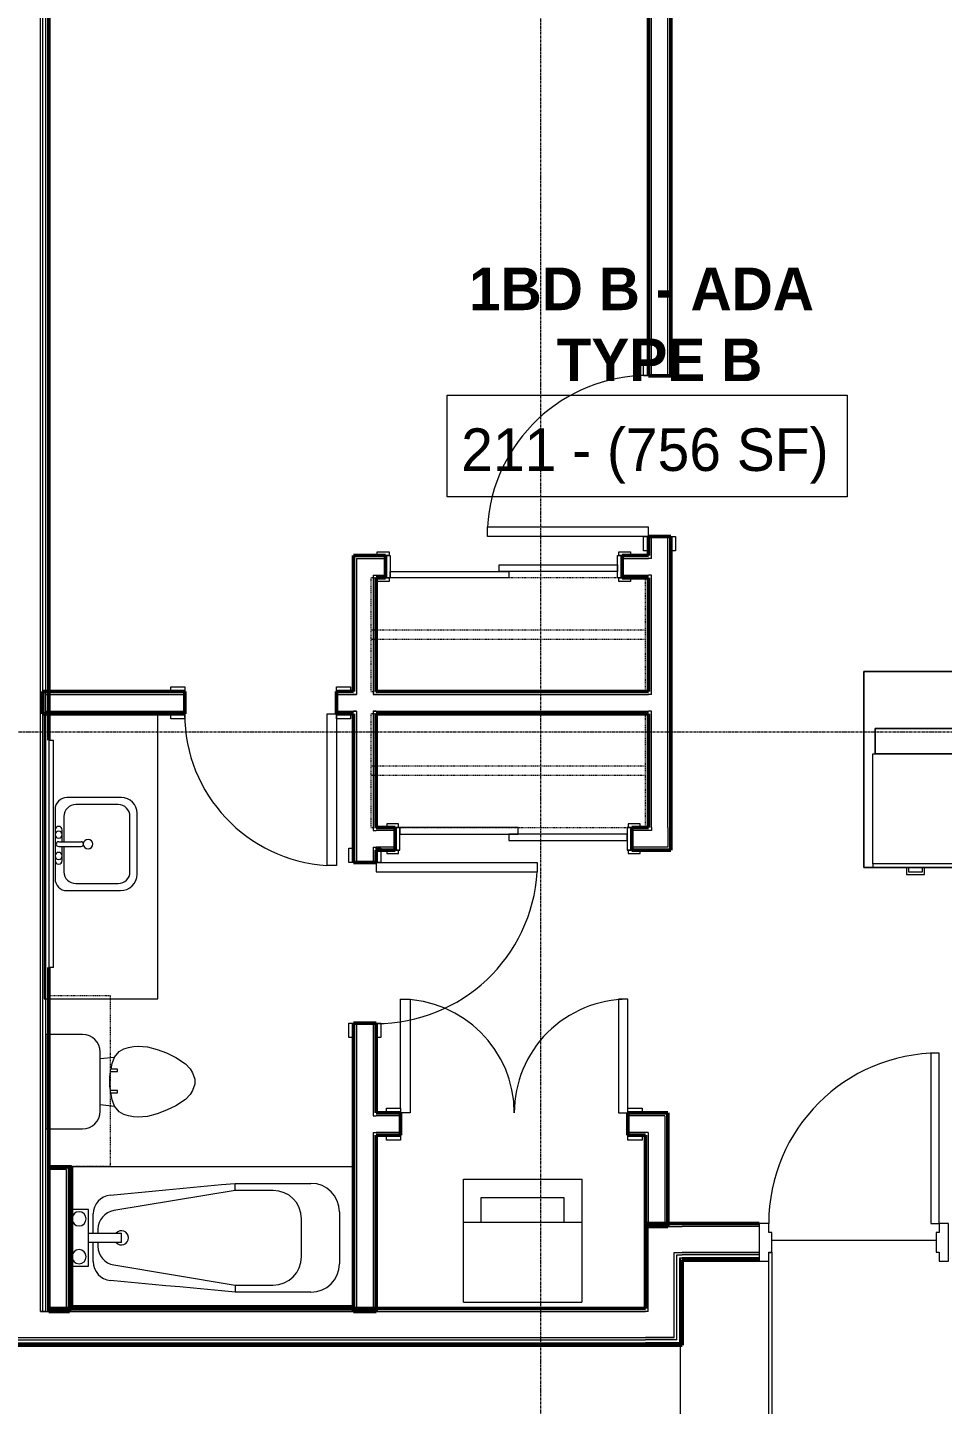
# Model space of a CAD drawing. Header units: inches. Extents: x -4218 to -1830, y 9767 to 12426.
# Drawn here: x -2935.8 to -2742.5, y 11705.1 to 11996.1 of the extents above; entities that cross this region are included whole.
import ezdxf

# ---------------------------------------------------------------- set-up
doc = ezdxf.new("R2010")
doc.units = ezdxf.units.IN
doc.header["$MEASUREMENT"] = 0
doc.linetypes.add('Dash', pattern=[0.25, 0.125, -0.125])
doc.linetypes.add('Grid Line 1_2_', pattern=[0.875, 0.5, -0.125, 0.125, -0.125])
for name, color, linetype, lineweight in [('0-1', 7, 'Continuous', 5), ('0-2', 252, 'Continuous', 9), ('0-3', 10, 'Continuous', 9), ('A-AREA-IDEN', 2, 'Continuous', 9), ('A-DOOR-1', 10, 'Continuous', 9), ('A-DOOR-2', 50, 'Continuous', 20), ('A-DOOR-FRAM-1', 50, 'Continuous', 20), ('A-FLOR-2', 252, 'Continuous', 9), ('A-FLOR-3', 10, 'Continuous', 9), ('A-FLOR-4', 192, 'Continuous', 9), ('A-WALL-1', 7, 'Continuous', 50), ('A-WALL-2', 250, 'Continuous', 13), ('A-WALL-3', 253, 'Continuous', 9), ('A-WALL-4', 252, 'Continuous', 9), ('A-WALL-5', 254, 'Continuous', 9), ('A-WALL-7', 113, 'Continuous', 9), ('I-WALL-1', 7, 'Continuous', 50), ('P-SANR-FIXT-1', 10, 'Continuous', 9), ('P-SANR-FIXT-2', 253, 'Continuous', 9), ('P-SANR-FIXT-3', 252, 'Continuous', 9), ('P-SANR-FIXT-4', 254, 'Continuous', 9), ('Q-CASE-1', 253, 'Continuous', 9), ('Q-CASE-2', 252, 'Continuous', 9), ('Q-CASE-3', 10, 'Continuous', 9), ('Q-CASE-4', 10, 'Dash', 9), ('Q-CASE-5', 254, 'Continuous', 9), ('Q-CASE-HDLN-1', 10, 'Dash', 9), ('S-GRID-1', 1, 'Grid Line 1_2_', 9)]:
    doc.layers.add(name, color=color, linetype=linetype, lineweight=lineweight)
doc.styles.add('Century Gothic', font='ufonts.com_century-gothic.ttf', dxfattribs={"height": 9})
doc.styles.add('Century Gothic_B', font='GOTHICB.TTF', dxfattribs={"height": 9})

# ---------------------------------------------------------------- blocks, each defined once
blk = doc.blocks.new('SWING - SINGLE - FLUSH - 2-10 x 6-8 - PRIVACY-3199405-BACKGROUND - 2ND FLOOR')
at = {"layer": 'A-DOOR-1'}
blk.add_arc((17, -2.38), 34.07, 180, 266.6343, dxfattribs=at)
at = {"layer": 'A-DOOR-2'}
for p, q in [((15, -2.38), (15, -36.38)), ((17, -2.38), (15, -2.38)), ((17, -2.38), (17, -36.38)), ((17, -36.38), (15, -36.38))]:
    blk.add_line(p, q, dxfattribs=at)
at = {"layer": 'A-DOOR-FRAM-1'}
for p, q in [((-20, 2.37), (-20, 3.37)), ((-20, 3.37), (-17, 3.37)), ((-17, 3.37), (-17, 2.37)), ((17, 2.37), (17, 3.37)), ((17, 3.37), (20, 3.37)), ((20, 3.37), (20, 2.37)), ((-17, 2.37), (-20, 2.37)), ((20, 2.37), (17, 2.37)), ((-20, -2.38), (-17, -2.38)), ((-20, -3.38), (-20, -2.38)), ((-17, -2.38), (-17, -3.38)), ((17, -2.38), (20, -2.38)), ((17, -3.38), (17, -2.38)), ((20, -2.38), (20, -3.38)), ((-17, -3.38), (-20, -3.38)), ((20, -3.38), (17, -3.38))]:
    blk.add_line(p, q, dxfattribs=at)
blk = doc.blocks.new('SLIDING - FLUSH - 4-0 x 6-8-3203583-BACKGROUND - 2ND FLOOR')
at = {"layer": 'A-DOOR-1'}
for p, q in [((-26.75, 3.25), (-24.25, 3.25)), ((-26.75, 2.5), (-26.75, 3.25)), ((-24.25, 3.25), (-24.25, 2.5)), ((24.25, 3.25), (26.75, 3.25)), ((24.25, 2.5), (24.25, 3.25)), ((26.75, 3.25), (26.75, 2.5)), ((-24.25, 2.5), (-26.75, 2.5)), ((26.75, 2.5), (24.25, 2.5)), ((-26.75, -2.25), (-24.25, -2.25)), ((-26.75, -3), (-26.75, -2.25)), ((-24.25, -2.25), (-24.25, -3)), ((24.25, -2.25), (26.75, -2.25)), ((24.25, -3), (24.25, -2.25)), ((26.75, -2.25), (26.75, -3)), ((-24.25, -3), (-26.75, -3)), ((26.75, -3), (24.25, -3))]:
    blk.add_line(p, q, dxfattribs=at)
at = {"layer": 'A-DOOR-2'}
for p, q in [((-1, -0.88), (-1, 0.5)), ((-1, 0.5), (24, 0.5)), ((24, 0.5), (24, -0.88)), ((-24, -2.25), (-24, -0.88)), ((-24, -0.88), (1, -0.88)), ((1, -2.25), (-24, -2.25)), ((24, -0.88), (-1, -0.88)), ((1, -0.88), (1, -2.25))]:
    blk.add_line(p, q, dxfattribs=at)
at = {"layer": 'A-DOOR-FRAM-1'}
for p, q in [((-25, -2.25), (-25, 2.5)), ((-25, 2.5), (-24, 2.5)), ((-24, 2.5), (-24, -2.25)), ((24, 2.5), (25, 2.5)), ((24, -2.25), (24, 2.5)), ((25, 2.5), (25, -2.25)), ((-24, -2.25), (-25, -2.25)), ((25, -2.25), (24, -2.25))]:
    blk.add_line(p, q, dxfattribs=at)
blk = doc.blocks.new('OD_CW_Closet - OD_CW_Closet-2857781-BACKGROUND - 2ND FLOOR')
at = {"layer": 'Q-CASE-HDLN-1'}
for p, q in [((58.75, 24), (0.74, 24)), ((0.74, 24), (0.74, 0)), ((58.75, 0), (58.75, 24)), ((0.74, 13), (58.75, 13)), ((0.74, 11), (58.75, 11)), ((0.74, 0), (58.75, 0))]:
    blk.add_line(p, q, dxfattribs=at)
blk = doc.blocks.new('SLIDING - FLUSH - 4-0 x 6-8-3203584-BACKGROUND - 2ND FLOOR')
at = {"layer": 'A-DOOR-1'}
for p, q in [((-24.25, 3), (-26.75, 3)), ((-26.75, 3), (-26.75, 2.25)), ((-24.25, 2.25), (-24.25, 3)), ((24.25, 3), (24.25, 2.25)), ((26.75, 3), (24.25, 3)), ((26.75, 2.25), (26.75, 3)), ((-26.75, 2.25), (-24.25, 2.25)), ((24.25, 2.25), (26.75, 2.25)), ((-24.25, -2.5), (-26.75, -2.5)), ((-26.75, -2.5), (-26.75, -3.25)), ((-24.25, -3.25), (-24.25, -2.5)), ((26.75, -2.5), (24.25, -2.5)), ((24.25, -2.5), (24.25, -3.25)), ((26.75, -3.25), (26.75, -2.5)), ((-26.75, -3.25), (-24.25, -3.25)), ((24.25, -3.25), (26.75, -3.25))]:
    blk.add_line(p, q, dxfattribs=at)
at = {"layer": 'A-DOOR-2'}
for p, q in [((1, 2.25), (-24, 2.25)), ((-24, 2.25), (-24, 0.87)), ((-24, 0.87), (1, 0.87)), ((24, 0.87), (-1, 0.87)), ((-1, 0.87), (-1, -0.5)), ((1, 0.87), (1, 2.25)), ((24, -0.5), (24, 0.87)), ((-1, -0.5), (24, -0.5))]:
    blk.add_line(p, q, dxfattribs=at)
at = {"layer": 'A-DOOR-FRAM-1'}
for p, q in [((-24, 2.25), (-25, 2.25)), ((-25, 2.25), (-25, -2.5)), ((-24, -2.5), (-24, 2.25)), ((25, 2.25), (24, 2.25)), ((24, 2.25), (24, -2.5)), ((25, -2.5), (25, 2.25)), ((-25, -2.5), (-24, -2.5)), ((24, -2.5), (25, -2.5))]:
    blk.add_line(p, q, dxfattribs=at)
blk = doc.blocks.new('Stacked Washer and Dryer - 26_x25_ - Private-1352637-BACKGROUND - 2ND FLOOR')
at = {"layer": 'P-SANR-FIXT-1'}
for p, q in [((0, 12.5), (26, 12.5)), ((0, 12.5), (0, -12.5)), ((16.90625, 12.5), (16.90625, -12.5)), ((26, 12.5), (26, -12.5)), ((16.90625, 8.75), (22.09375, 8.75)), ((22.09375, 8.75), (22.09375, -8.75)), ((22.09375, -8.75), (16.90625, -8.75)), ((26, -12.5), (0, -12.5))]:
    blk.add_line(p, q, dxfattribs=at)
blk = doc.blocks.new('SWING - DOUBLE - FLUSH - 4-0 x 6-8 - DUMMY-3207495-BACKGROUND - 2ND FLOOR')
at = {"layer": 'A-DOOR-1'}
for p, q in [((-27, 2.375), (-27, 3.375)), ((-27, 3.375), (-24, 3.375)), ((-24, 3.375), (-24, 2.375)), ((24, 2.375), (24, 3.375)), ((24, 3.375), (27, 3.375)), ((27, 3.375), (27, 2.375)), ((-24, 2.375), (-27, 2.375)), ((27, 2.375), (24, 2.375)), ((-27, -2.375), (-24, -2.375)), ((-27, -3.375), (-27, -2.375)), ((-24, -2.375), (-24, -3.375)), ((24, -2.375), (27, -2.375)), ((24, -3.375), (24, -2.375)), ((27, -2.375), (27, -3.375)), ((-24, -3.375), (-27, -3.375)), ((27, -3.375), (24, -3.375))]:
    blk.add_line(p, q, dxfattribs=at)
for centre, start, end in [((-24, -2.375), 270, 0), ((24, -2.375), 180, 270)]:
    blk.add_arc(centre, 24, start, end, dxfattribs=at)
at = {"layer": 'A-DOOR-2'}
for p, q in [((-22, -2.375), (-24, -2.375)), ((-22, -26.375), (-22, -2.375)), ((22, -2.375), (24, -2.375)), ((22, -26.375), (22, -2.375)), ((-24, -3.375), (-24, -26.375)), ((24, -3.375), (24, -26.375)), ((-24, -26.375), (-22, -26.375)), ((24, -26.375), (22, -26.375))]:
    blk.add_line(p, q, dxfattribs=at)
blk = doc.blocks.new('SWING - SINGLE - FLUSH - 2-8 x 6-8 - PASSAGE-3199418-BACKGROUND - 2ND FLOOR')
at = {"layer": 'A-DOOR-1'}
blk.add_arc((16, -2.38), 32.07, 180, 266.4241, dxfattribs=at)
at = {"layer": 'A-DOOR-2'}
for p, q in [((14, -2.38), (14, -34.38)), ((16, -2.38), (14, -2.38)), ((16, -2.38), (16, -34.38)), ((16, -34.38), (14, -34.38))]:
    blk.add_line(p, q, dxfattribs=at)
at = {"layer": 'A-DOOR-FRAM-1'}
for p, q in [((-19, 2.37), (-19, 3.37)), ((-19, 3.37), (-16, 3.37)), ((-16, 3.37), (-16, 2.37)), ((16, 2.37), (16, 3.37)), ((16, 3.37), (19, 3.37)), ((19, 3.37), (19, 2.37)), ((-16, 2.37), (-19, 2.37)), ((19, 2.37), (16, 2.37)), ((-19, -2.38), (-16, -2.38)), ((-19, -3.38), (-19, -2.38)), ((-16, -2.38), (-16, -3.38)), ((16, -2.38), (19, -2.38)), ((16, -3.38), (16, -2.38)), ((19, -2.38), (19, -3.38)), ((-16, -3.38), (-19, -3.38)), ((19, -3.38), (16, -3.38))]:
    blk.add_line(p, q, dxfattribs=at)
blk = doc.blocks.new('Base Cabinet 3 Drawer 230 - Base Cabinet 3 Drawer 230 18_-2554959-BACKGROUND - 2ND FLOOR')
at = {"layer": 'Q-CASE-1'}
for p, q in [((-1.14, -24), (-0.64, -24)), ((2.61, -24), (2.11, -24))]:
    blk.add_line(p, q, dxfattribs=at)
at = {"layer": 'Q-CASE-2'}
for p, q in [((-8.26, -23.25), (-8.26, 0)), ((-8.26, 0), (9.74, 0)), ((9.74, 0), (9.74, -23.25)), ((-8.26, -23.25), (-8.26, -24)), ((9.74, -23.25), (-8.26, -23.25)), ((9.74, -24), (9.74, -23.25)), ((-8.26, -24), (9.74, -24)), ((-1.14, -24), (-0.64, -24)), ((2.61, -24), (2.11, -24))]:
    blk.add_line(p, q, dxfattribs=at)
at = {"layer": 'Q-CASE-3'}
for p, q in [((-1.14, -24), (-1.14, -25.5)), ((-1.14, -25.5), (2.61, -25.5)), ((-0.64, -25), (-0.64, -24)), ((2.11, -25), (-0.64, -25)), ((2.11, -24), (2.11, -25)), ((2.61, -25.5), (2.61, -24))]:
    blk.add_line(p, q, dxfattribs=at)
at = {"layer": 'Q-CASE-5'}
for p, q in [((-1.14, -24), (-0.64, -24)), ((2.61, -24), (2.11, -24))]:
    blk.add_line(p, q, dxfattribs=at)
blk = doc.blocks.new('M_Sink Vanity-Square - 500 x 440mm-V47-BACKGROUND - 2ND FLOOR')
at = {"layer": 'P-SANR-FIXT-1'}
for p, q in [((7.96, 7.09), (-6.72, 7.09)), ((3.62, 7.09), (-2.88, 7.09)), ((0.12, 6.33), (0.12, 1.59)), ((1.12, 6.33), (1.12, 1.59)), ((-9.22, 4.59), (-9.22, -6.73)), ((0.12, 5.22), (-5.22, 5.22)), ((-2.88, 5.59), (0.12, 5.59)), ((1.12, 5.59), (3.62, 5.59)), ((6.46, 5.22), (1.12, 5.22)), ((10.46, -6.91), (10.46, 4.59)), ((-7.72, 2.72), (-7.72, -6.23)), ((8.96, -6.23), (8.96, 2.72)), ((-5.22, -8.73), (6.46, -8.73)), ((-5.72, -10.23), (7.14, -10.23))]:
    blk.add_line(p, q, dxfattribs=at)
for centre, radius, start, end in [((-6.72, 4.59), 2.5, 90, 180), ((-2.88, 6.34), 0.75, 90, 270), ((-1.88, 6.34), 0.75, 360, 180), ((-1.88, 6.34), 0.75, 180, 0), ((0.62, 6.33), 0.5, 360, 180), ((2.62, 6.34), 0.75, 360, 180), ((2.62, 6.34), 0.75, 180, 360), ((3.62, 6.34), 0.75, 270, 90), ((7.96, 4.59), 2.5, 360, 90), ((-5.22, 2.72), 2.5, 90, 180), ((6.46, 2.72), 2.5, 0, 90), ((0.62, 0.13), 1, 360, 180), ((0.62, 0.13), 1, 180, 0), ((0.62, 1.59), 0.5, 180, 0), ((-5.72, -6.73), 3.5, 180, 270), ((-5.22, -6.23), 2.5, 180, 270), ((6.46, -6.23), 2.5, 270, 0), ((7.14, -6.91), 3.32, 270, 0)]:
    blk.add_arc(centre, radius, start, end, dxfattribs=at)
blk = doc.blocks.new('Toilet-Domestic-3D - Toilet-Domestic-3D-V133-BACKGROUND - 2ND FLOOR')
at = {"layer": 'P-SANR-FIXT-1'}
for p, q in [((-1.87, 11.5), (-0.5, 12)), ((-0.5, 12), (0.5, 12)), ((0.5, 12), (1.87, 11.5)), ((-5.13, 8), (-3.74, 10)), ((-3.74, 10), (-2.74, 11)), ((-2.74, 11), (-1.87, 11.5)), ((1.87, 11.5), (2.74, 11)), ((2.74, 11), (3.74, 10)), ((3.74, 10), (5.13, 8)), ((-6.79, 4), (-6.06, 6)), ((-6.06, 6), (-5.13, 8)), ((5.13, 8), (6.06, 6)), ((6.06, 6), (6.79, 4)), ((-7.33, 1.99), (-6.79, 4)), ((6.79, 4), (7.33, 1.99)), ((-7.5, 0), (-7.33, 1.99)), ((7.33, 1.99), (7.5, 0)), ((-7.41, -1), (-7.5, 0)), ((-7.24, -2), (-7.41, -1)), ((-6.97, -3), (-7.24, -2)), ((7.24, -2), (6.97, -3)), ((7.41, -1), (7.24, -2)), ((7.5, 0), (7.41, -1)), ((-6.4, -4), (-6.97, -3)), ((-5.21, -5), (-6.4, -4)), ((-3.84, -5.5), (-5.21, -5)), ((-4.86, -8.02), (-5.21, -5)), ((-2.65, -5.71), (-3.84, -5.5)), ((-1, -6), (-2.16, -5.8)), ((3.84, -5.5), (2.34, -5.76)), ((5.21, -5), (3.84, -5.5)), ((4.86, -8.02), (5.21, -5)), ((6.4, -4), (5.21, -5)), ((6.97, -3), (6.4, -4)), ((6.25, -8.02), (-6.25, -8.02)), ((1, -6), (-1, -6)), ((1.85, -5.85), (1, -6)), ((-9.98, -11.75), (-9.98, -18.85)), ((9.98, -18.85), (9.98, -11.75))]:
    blk.add_line(p, q, dxfattribs=at)
for centre, start, end in [((-6.25, -11.75), 90, 180), ((6.25, -11.75), 0, 90)]:
    blk.add_arc(centre, 3.73, start, end, dxfattribs=at)
at = {"layer": 'P-SANR-FIXT-2'}
blk.add_line((-9.98, -19.48), (9.98, -19.48), dxfattribs=at)
at = {"layer": 'P-SANR-FIXT-3'}
for p, q in [((-9.98, -18.85), (-9.98, -19.48)), ((9.98, -19.48), (9.98, -18.85))]:
    blk.add_line(p, q, dxfattribs=at)
blk = doc.blocks.new('Bath Vanity - Bath Vanity 60_-V134-BACKGROUND - 2ND FLOOR')
at = {"layer": 'Q-CASE-2'}
for p, q in [((30.74, 0), (-29.26, 0)), ((-29.26, 0), (-29.26, -1)), ((30.74, -1), (30.74, 0))]:
    blk.add_line(p, q, dxfattribs=at)
at = {"layer": 'Q-CASE-3'}
for p, q in [((-29.26, -1), (-29.26, -24)), ((30.74, -24), (30.74, -1)), ((-29.26, -24), (30.74, -24))]:
    blk.add_line(p, q, dxfattribs=at)
blk = doc.blocks.new('Bath Tub - Maestro - 60_x30_-V126-BACKGROUND - 2ND FLOOR')
at = {"layer": 'P-SANR-FIXT-1'}
for p, q in [((59.62, 0), (0.37, 0)), ((35, -5), (9.35, -9.26)), ((35, -3.5), (51, -3.5)), ((35, -5), (35, -3.5)), ((43, -5), (35, -5)), ((4, -9), (0.37, -9)), ((4, -14), (4, -9)), ((5, -14), (5, -9.96)), ((49, -19), (49, -11)), ((57, -9.5), (57, -20.5)), ((4, -16), (4, -14)), ((4, -14), (10.94, -14)), ((6, -13.2), (6, -14)), ((10.94, -16), (10.94, -14)), ((4, -21), (4, -16)), ((10.94, -16), (4, -16)), ((5, -20.04), (5, -16)), ((6, -16), (6, -16.8)), ((0.37, -21), (4, -21)), ((9.35, -20.74), (35, -25)), ((35, -25), (35, -26.5)), ((35, -25), (43, -25)), ((51, -26.5), (35, -26.5))]:
    blk.add_line(p, q, dxfattribs=at)
at = {"layer": 'P-SANR-FIXT-1', "flags": 128}
for points in [[(8.63, -5.97), (11.56, -5.7), (14.49, -5.42), (17.42, -5.15), (20.35, -4.87), (23.28, -4.6), (26.21, -4.32), (29.14, -4.05), (32.07, -3.77), (35, -3.5)], [(35, -26.5), (32.07, -26.23), (29.14, -25.95), (26.21, -25.68), (23.28, -25.4), (20.35, -25.13), (17.42, -24.85), (14.49, -24.58), (11.56, -24.3), (8.63, -24.03)]]:
    blk.add_lwpolyline(points, dxfattribs=at)
at = {"layer": 'P-SANR-FIXT-1'}
for centre, radius, start, end in [((43, -11), 6, 360, 90), ((51, -9.5), 6, 0, 90), ((9, -9.96), 4, 95.3558, 180), ((2, -11), 1.5, 0, 180), ((2, -11), 1.5, 180, 360), ((10, -13.2), 4, 99.4223, 180), ((10.94, -15), 1.5, 0, 137.9289), ((10, -16.8), 4, 180, 260.5777), ((10.94, -15), 1.5, 222.0711, 360), ((2, -19), 1.5, 0, 180), ((2, -19), 1.5, 180, 360), ((9, -20.04), 4, 180, 264.6442), ((43, -19), 6, 270, 0), ((51, -20.5), 6, 270, 0)]:
    blk.add_arc(centre, radius, start, end, dxfattribs=at)
at = {"layer": 'P-SANR-FIXT-2'}
for p, q in [((0, 0), (0, -9)), ((60, -29.97), (60, 0)), ((0, -9), (0, -21)), ((0, -21), (0, -29.97)), ((0, -30), (60, -30))]:
    blk.add_line(p, q, dxfattribs=at)
at = {"layer": 'P-SANR-FIXT-3'}
for p, q in [((0.37, 0), (0, 0)), ((60, 0), (59.62, 0)), ((0.37, -9), (0, -9)), ((0, -21), (0.37, -21))]:
    blk.add_line(p, q, dxfattribs=at)
at = {"layer": 'P-SANR-FIXT-4'}
blk.add_line((0, -9), (0, -21), dxfattribs=at)
blk = doc.blocks.new('BATHROOM MIRROR - BATHROOM MIRROR 48_-3124766-BACKGROUND - 2ND FLOOR')
at = {"layer": 'Q-CASE-3'}
for p, q in [((24.74, 24), (-23.26, 24)), ((-23.26, 23), (-23.26, 24)), ((24.74, 24), (24.74, 23)), ((-23.26, 23), (24.74, 23))]:
    blk.add_line(p, q, dxfattribs=at)
at = {"layer": 'Q-CASE-5'}
blk.add_line((21.74, 24), (-20.26, 24), dxfattribs=at)
blk = doc.blocks.new('300 Series Wall Hung Cabinet_326 - 36_-2909952-BACKGROUND - 2ND FLOOR')
at = {"layer": 'Q-CASE-3'}
for p, q in [((-2.5, -13.19), (-2.01, -13.19)), ((-2.5, -13.19), (-2.5, -14.69)), ((-2.01, -14.69), (-2.01, -13.19)), ((2, -13.19), (2.49, -13.19)), ((2, -13.19), (2, -14.69)), ((2.49, -14.69), (2.49, -13.19)), ((-2.5, -14.69), (-2.01, -14.69)), ((2, -14.69), (2.49, -14.69))]:
    blk.add_line(p, q, dxfattribs=at)
at = {"layer": 'Q-CASE-4'}
for p, q in [((18, -0.19), (-18, -0.19)), ((-18, -0.19), (-18, -13.19)), ((18, -13.19), (18, -0.19)), ((-18, -13.19), (18, -13.19))]:
    blk.add_line(p, q, dxfattribs=at)
blk = doc.blocks.new('CTR - 1st Phase - Unit Layouts_rvt-1-BACKGROUND - 2ND FLOOR')
at = {"layer": 'A-WALL-1'}
for p, q in [((-2804.62, 12110.34), (-2804.62, 11922.54)), ((-2799.87, 11922.54), (-2799.87, 12110.34)), ((-2804.62, 11922.54), (-2799.87, 11922.54)), ((-2804.62, 11888.54), (-2804.62, 11884.54)), ((-2799.87, 11888.54), (-2804.62, 11888.54)), ((-2799.87, 11827.04), (-2799.87, 11888.54)), ((-2866.27, 11884.54), (-2866.9, 11884.54)), ((-2866.9, 11884.54), (-2866.9, 11855.79)), ((-2862.15, 11884.54), (-2866.27, 11884.54)), ((-2860.14, 11884.54), (-2862.15, 11884.54)), ((-2860.14, 11879.79), (-2860.14, 11884.54)), ((-2804.62, 11884.54), (-2810.14, 11884.54)), ((-2810.14, 11884.54), (-2810.14, 11879.79)), ((-2862.15, 11855.79), (-2862.15, 11879.79)), ((-2862.15, 11879.79), (-2860.14, 11879.79)), ((-2810.14, 11879.79), (-2804.62, 11879.79)), ((-2804.62, 11879.79), (-2804.62, 11855.79)), ((-2902.52, 11855.79), (-2932.52, 11855.79)), ((-2932.52, 11855.79), (-2932.52, 11855.16)), ((-2932.52, 11855.16), (-2932.52, 11851.66)), ((-2902.52, 11851.04), (-2902.52, 11855.79)), ((-2866.9, 11855.79), (-2870.52, 11855.79)), ((-2870.52, 11855.79), (-2870.52, 11851.04)), ((-2804.62, 11855.79), (-2862.15, 11855.79)), ((-2932.52, 11851.66), (-2932.52, 11851.04)), ((-2932.52, 11851.04), (-2902.52, 11851.04)), ((-2870.52, 11851.04), (-2866.9, 11851.04)), ((-2866.9, 11851.04), (-2866.9, 11819.66)), ((-2862.15, 11827.04), (-2862.15, 11851.04)), ((-2862.15, 11851.04), (-2804.62, 11851.04)), ((-2804.62, 11851.04), (-2804.62, 11827.04)), ((-2858.14, 11827.04), (-2862.15, 11827.04)), ((-2858.14, 11822.29), (-2858.14, 11827.04)), ((-2804.62, 11827.04), (-2808.14, 11827.04)), ((-2808.14, 11827.04), (-2808.14, 11822.29)), ((-2799.87, 11822.91), (-2799.87, 11827.04)), ((-2862.15, 11822.29), (-2858.14, 11822.29)), ((-2862.15, 11819.66), (-2862.15, 11822.29)), ((-2808.14, 11822.29), (-2799.87, 11822.29)), ((-2799.87, 11822.29), (-2799.87, 11822.91)), ((-2866.9, 11819.66), (-2862.15, 11819.66)), ((-2862.15, 11785.66), (-2866.9, 11785.66)), ((-2866.9, 11785.66), (-2866.9, 11724.74)), ((-2862.15, 11766.74), (-2862.15, 11785.66)), ((-2856.96, 11766.74), (-2862.15, 11766.74)), ((-2856.96, 11761.99), (-2856.96, 11766.74)), ((-2800.52, 11766.74), (-2808.96, 11766.74)), ((-2808.96, 11766.74), (-2808.96, 11761.99)), ((-2800.52, 11766.11), (-2800.52, 11766.74)), ((-2800.52, 11761.99), (-2800.52, 11766.11)), ((-2862.15, 11724.74), (-2862.15, 11761.99)), ((-2862.15, 11761.99), (-2856.96, 11761.99)), ((-2808.96, 11761.99), (-2805.27, 11761.99)), ((-2805.27, 11761.99), (-2805.27, 11742.74)), ((-2800.52, 11742.74), (-2800.52, 11761.99)), ((-2931.27, 11755.36), (-2931.27, 11724.74)), ((-2931.02, 11755.36), (-2931.27, 11755.36)), ((-2927.52, 11755.36), (-2931.02, 11755.36)), ((-2926.9, 11755.36), (-2927.52, 11755.36)), ((-2926.9, 11724.74), (-2926.9, 11755.36)), ((-2926.9, 11755.33), (-2926.9, 11725.71)), ((-2926.52, 11755.33), (-2926.9, 11755.33)), ((-2926.52, 11725.71), (-2926.52, 11755.33)), ((-2805.27, 11742.74), (-2804.65, 11742.74)), ((-2804.65, 11742.74), (-2801.15, 11742.74)), ((-2801.15, 11742.74), (-2800.52, 11742.74)), ((-2926.9, 11725.71), (-2926.9, 11725.33)), ((-2867.27, 11725.71), (-2926.52, 11725.71)), ((-2866.9, 11725.33), (-2866.9, 11725.71)), ((-2931.27, 11724.74), (-2931.02, 11724.74)), ((-2931.02, 11724.74), (-2927.52, 11724.74)), ((-2927.52, 11724.74), (-2926.9, 11724.74)), ((-2926.9, 11725.33), (-2866.9, 11725.33)), ((-2866.9, 11724.74), (-2866.27, 11724.74)), ((-2866.27, 11724.74), (-2862.77, 11724.74)), ((-2862.77, 11724.74), (-2862.15, 11724.74))]:
    blk.add_line(p, q, dxfattribs=at)
at = {"layer": 'A-WALL-2'}
for p, q in [((-2804, 11922.54), (-2804, 12109.71)), ((-2800.5, 11922.54), (-2800.5, 12109.71)), ((-2804, 11883.91), (-2804, 11888.54)), ((-2800.5, 11827.04), (-2800.5, 11888.54)), ((-2866.27, 11883.91), (-2866.27, 11855.16)), ((-2866.27, 11883.91), (-2862.77, 11883.91)), ((-2862.77, 11883.91), (-2862.15, 11883.91)), ((-2862.15, 11883.91), (-2860.14, 11883.91)), ((-2810.14, 11883.91), (-2804.62, 11883.91)), ((-2804, 11883.91), (-2804.62, 11883.91)), ((-2862.77, 11880.41), (-2862.77, 11855.16)), ((-2862.77, 11880.41), (-2862.15, 11880.41)), ((-2862.15, 11880.41), (-2860.14, 11880.41)), ((-2810.14, 11880.41), (-2804.62, 11880.41)), ((-2804, 11880.41), (-2804.62, 11880.41)), ((-2804, 11855.16), (-2804, 11880.41)), ((-2931.9, 11851.66), (-2931.9, 11855.16)), ((-2931.9, 11855.16), (-2902.52, 11855.16)), ((-2870.52, 11855.16), (-2866.9, 11855.16)), ((-2866.9, 11855.16), (-2866.27, 11855.16)), ((-2866.27, 11855.16), (-2866.9, 11855.16)), ((-2862.77, 11855.16), (-2862.15, 11855.16)), ((-2862.15, 11855.16), (-2862.77, 11855.16)), ((-2862.15, 11855.16), (-2804.62, 11855.16)), ((-2804, 11855.16), (-2804.62, 11855.16)), ((-2931.9, 11851.66), (-2902.52, 11851.66)), ((-2870.52, 11851.66), (-2866.9, 11851.66)), ((-2866.27, 11851.66), (-2866.9, 11851.66)), ((-2866.9, 11851.66), (-2866.27, 11851.66)), ((-2866.27, 11851.66), (-2866.27, 11819.66)), ((-2862.15, 11851.66), (-2862.77, 11851.66)), ((-2862.77, 11851.66), (-2862.77, 11826.41)), ((-2862.77, 11851.66), (-2862.15, 11851.66)), ((-2862.15, 11851.66), (-2804.62, 11851.66)), ((-2804, 11851.66), (-2804.62, 11851.66)), ((-2804, 11827.04), (-2804, 11851.66)), ((-2862.77, 11826.41), (-2862.15, 11826.41)), ((-2858.14, 11826.41), (-2862.15, 11826.41)), ((-2804, 11826.41), (-2808.14, 11826.41)), ((-2804, 11827.04), (-2804, 11826.41)), ((-2800.5, 11827.04), (-2800.5, 11826.41)), ((-2800.5, 11826.41), (-2800.5, 11822.91)), ((-2862.77, 11822.91), (-2862.15, 11822.91)), ((-2862.77, 11822.91), (-2862.77, 11819.66)), ((-2858.14, 11822.91), (-2862.15, 11822.91)), ((-2800.5, 11822.91), (-2808.14, 11822.91)), ((-2866.27, 11785.66), (-2866.27, 11725.36)), ((-2862.77, 11785.66), (-2862.77, 11766.11)), ((-2862.77, 11766.11), (-2862.15, 11766.11)), ((-2856.96, 11766.11), (-2862.15, 11766.11)), ((-2801.15, 11766.11), (-2808.96, 11766.11)), ((-2801.15, 11766.11), (-2801.15, 11762.61)), ((-2862.77, 11762.61), (-2862.77, 11725.36)), ((-2862.77, 11762.61), (-2862.15, 11762.61)), ((-2856.96, 11762.61), (-2862.15, 11762.61)), ((-2804.65, 11762.61), (-2808.96, 11762.61)), ((-2804.65, 11762.61), (-2804.65, 11761.99)), ((-2804.65, 11761.99), (-2804.65, 11743.36)), ((-2801.15, 11762.61), (-2801.15, 11761.99)), ((-2801.15, 11761.99), (-2801.15, 11743.36)), ((-2931.02, 11754.74), (-2931.02, 11755.36)), ((-2931.02, 11754.74), (-2931.02, 11755.36)), ((-2931.02, 11725.36), (-2931.02, 11754.74)), ((-2927.52, 11754.74), (-2931.02, 11754.74)), ((-2927.52, 11725.36), (-2927.52, 11754.74)), ((-2804.65, 11743.36), (-2801.15, 11743.36)), ((-2931.02, 11724.74), (-2931.02, 11725.36)), ((-2931.02, 11725.36), (-2927.52, 11725.36)), ((-2931.02, 11724.74), (-2931.02, 11725.36)), ((-2862.77, 11725.36), (-2866.27, 11725.36))]:
    blk.add_line(p, q, dxfattribs=at)
at = {"layer": 'A-WALL-3'}
for p, q in [((-2644.07, 11848), (-2756.7, 11848)), ((-2756.7, 11842.62), (-2756.7, 11848)), ((-2756.7, 11842.62), (-2738.45, 11842.62)), ((-2926.9, 11755.33), (-2926.9, 11746.33)), ((-2926.9, 11734.33), (-2926.9, 11725.71)), ((-2926.9, 11725.36), (-2926.9, 11725.71)), ((-2866.9, 11725.71), (-2866.9, 11725.36)), ((-2926.9, 11725.33), (-2866.9, 11725.33))]:
    blk.add_line(p, q, dxfattribs=at)
at = {"layer": 'A-WALL-4'}
for p, q in [((-2756.7, 11848), (-2644.07, 11848)), ((-2756.7, 11848), (-2756.7, 11842.62)), ((-2645.07, 11842.62), (-2756.7, 11842.62)), ((-2926.9, 11755.33), (-2926.52, 11755.33)), ((-2926.52, 11746.33), (-2926.52, 11755.33)), ((-2926.52, 11725.71), (-2926.52, 11734.33)), ((-2867.27, 11725.71), (-2926.52, 11725.71))]:
    blk.add_line(p, q, dxfattribs=at)
at = {"layer": 'A-WALL-5'}
blk.add_line((-2926.9, 11746.33), (-2926.9, 11734.33), dxfattribs=at)
at = {"layer": 'A-WALL-7'}
for p, q in [((-2644.7, 11860), (-2759.12, 11860)), ((-2759.12, 11860), (-2759.12, 11818.62)), ((-2759.12, 11818.62), (-2759.12, 11860)), ((-2759.12, 11860), (-2644.7, 11860)), ((-2759.12, 11818.62), (-2713.7, 11818.62)), ((-2713.7, 11818.62), (-2759.12, 11818.62))]:
    blk.add_line(p, q, dxfattribs=at)
at = {"layer": '0-2'}
for name, p, rotation in [('SWING - SINGLE - FLUSH - 2-10 x 6-8 - PRIVACY-3199405-BACKGROUND - 2ND FLOOR', (-2802.25, 11905.54), 269.9999999999209), ('OD_CW_Closet - OD_CW_Closet-2857781-BACKGROUND - 2ND FLOOR', (-2804.51, 11879.79), 180), ('Bath Vanity - Bath Vanity 60_-V134-BACKGROUND - 2ND FLOOR', (-2932.27, 11820.13), 89.99999999982836), ('OD_CW_Closet - OD_CW_Closet-2857781-BACKGROUND - 2ND FLOOR', (-2804.51, 11851.04), 180), ('BATHROOM MIRROR - BATHROOM MIRROR 48_-3124766-BACKGROUND - 2ND FLOOR', (-2907.27, 11820.75), 89.99999999985876), ('M_Sink Vanity-Square - 500 x 440mm-V47-BACKGROUND - 2ND FLOOR', (-2922.87, 11822.92), 89.99999999964757), ('SWING - SINGLE - FLUSH - 2-10 x 6-8 - PRIVACY-3199405-BACKGROUND - 2ND FLOOR', (-2864.52, 11802.66), 89.99999999991644), ('300 Series Wall Hung Cabinet_326 - 36_-2909952-BACKGROUND - 2ND FLOOR', (-2931.46, 11773.49), 90.00000000000563), ('SWING - DOUBLE - FLUSH - 4-0 x 6-8 - DUMMY-3207495-BACKGROUND - 2ND FLOOR', (-2832.96, 11764.36), 180), ('Toilet-Domestic-3D - Toilet-Domestic-3D-V133-BACKGROUND - 2ND FLOOR', (-2912.42, 11773.33), 269.9999999999051), ('Stacked Washer and Dryer - 26_x25_ - Private-1352637-BACKGROUND - 2ND FLOOR', (-2831.21, 11726.74), 90.0000000000149)]:
    blk.add_blockref(name, p, dxfattribs=dict(at, rotation=rotation))
for name, p in [('SLIDING - FLUSH - 4-0 x 6-8-3203583-BACKGROUND - 2ND FLOOR', (-2835.14, 11882.04)), ('SWING - SINGLE - FLUSH - 2-8 x 6-8 - PASSAGE-3199418-BACKGROUND - 2ND FLOOR', (-2886.52, 11853.41)), ('Base Cabinet 3 Drawer 230 - Base Cabinet 3 Drawer 230 18_-2554959-BACKGROUND - 2ND FLOOR', (-2748.94, 11842.62)), ('SLIDING - FLUSH - 4-0 x 6-8-3203584-BACKGROUND - 2ND FLOOR', (-2833.14, 11824.79)), ('Bath Tub - Maestro - 60_x30_-V126-BACKGROUND - 2ND FLOOR', (-2926.9, 11755.33))]:
    blk.add_blockref(name, p, dxfattribs=at)
blk = doc.blocks.new('HOLLOW METAL - UNIT DOOR-2191979-BACKGROUND - 2ND FLOOR')
at = {"layer": 'A-DOOR-1'}
blk.add_arc((18, 4.125), 36, 90, 180, dxfattribs=at)
at = {"layer": 'A-DOOR-2'}
for p, q in [((18, 40.125), (16.25, 40.125)), ((16.25, 40.125), (16.25, 4.125)), ((18, 4.125), (18, 40.125)), ((16.25, 4.125), (18, 4.125))]:
    blk.add_line(p, q, dxfattribs=at)
at = {"layer": 'A-DOOR-FRAM-1'}
for p, q in [((-18, 4.125), (-20, 4.125)), ((-20, 4.125), (-20, -3.875)), ((-18, 2.1875), (-18, 4.125)), ((18, 4.125), (18, 2.1875)), ((20, 4.125), (18, 4.125)), ((20, -3.875), (20, 4.125)), ((-17.375, 2.1875), (-18, 2.1875)), ((-17.375, -1.9375), (-17.375, 2.1875)), ((18, 2.1875), (17.375, 2.1875)), ((17.375, 2.1875), (17.375, -1.9375)), ((-18, -3.875), (-18, -1.9375)), ((-18, -1.9375), (-17.375, -1.9375)), ((17.375, -1.9375), (18, -1.9375)), ((18, -1.9375), (18, -3.875)), ((-20, -3.875), (-18, -3.875)), ((18, -3.875), (20, -3.875))]:
    blk.add_line(p, q, dxfattribs=at)
blk = doc.blocks.new('CTR - 1st Phase - Common Walls_rvt-1-BACKGROUND - 2ND FLOOR')
at = {"layer": 'A-FLOR-2'}
for p, q in [((-2797.9, 11735.99), (-2797.9, 11717.61)), ((-2781.2, 11735.99), (-2797.9, 11735.99))]:
    blk.add_line(p, q, dxfattribs=at)
at = {"layer": 'A-FLOR-3'}
for p, q in [((-2743.82, 11739.74), (-2778.57, 11739.74)), ((-2778.57, 11737.3), (-2778.57, 11673.39)), ((-2779.2, 11673.39), (-2779.2, 11735.36)), ((-2797.9, 11717.61), (-2797.9, 11673.39))]:
    blk.add_line(p, q, dxfattribs=at)
at = {"layer": 'A-WALL-2'}
for p, q in [((-2933.02, 11725.36), (-2933.02, 12110.34)), ((-2932.52, 11725.36), (-2932.52, 12110.34)), ((-2931.9, 11725.36), (-2931.9, 12110.34)), ((-2804.65, 11742.74), (-2799.15, 11742.74)), ((-2804.65, 11724.74), (-2804.65, 11742.74)), ((-2799.15, 11742.74), (-2797.52, 11742.74)), ((-2781.2, 11742.74), (-2797.52, 11742.74)), ((-2799.15, 11737.24), (-2798.65, 11737.24)), ((-2799.15, 11719.24), (-2799.15, 11737.24)), ((-2798.65, 11737.24), (-2797.52, 11737.24)), ((-2781.2, 11737.24), (-2797.52, 11737.24)), ((-2798.65, 11736.74), (-2798.02, 11736.74)), ((-2798.65, 11718.74), (-2798.65, 11736.74)), ((-2798.02, 11736.74), (-2797.52, 11736.74)), ((-2798.02, 11736.11), (-2797.52, 11736.11)), ((-2798.02, 11718.11), (-2798.02, 11736.11)), ((-2781.2, 11736.74), (-2797.52, 11736.74)), ((-2781.2, 11736.11), (-2797.52, 11736.11)), ((-2797.52, 11736.11), (-2797.52, 11735.61)), ((-2933.02, 11724.74), (-2933.02, 11725.36)), ((-2932.52, 11724.74), (-2933.02, 11724.74)), ((-2933.02, 11724.74), (-2932.52, 11724.74)), ((-2932.52, 11724.74), (-2932.52, 11725.36)), ((-2931.9, 11724.74), (-2932.52, 11724.74)), ((-2932.52, 11724.74), (-2931.9, 11724.74)), ((-2931.9, 11724.74), (-2931.9, 11725.36)), ((-2931.9, 11724.74), (-2805.27, 11724.74)), ((-2804.65, 11724.74), (-2805.27, 11724.74)), ((-3065.75, 11719.24), (-2805.27, 11719.24)), ((-3065.75, 11718.74), (-2805.27, 11718.74)), ((-3065.75, 11718.11), (-2805.27, 11718.11)), ((-2804.65, 11719.24), (-2805.27, 11719.24)), ((-2799.15, 11718.74), (-2805.27, 11718.74)), ((-2798.65, 11718.11), (-2805.27, 11718.11)), ((-2799.15, 11719.24), (-2804.65, 11719.24)), ((-2798.65, 11718.74), (-2799.15, 11718.74)), ((-2798.02, 11718.11), (-2798.65, 11718.11))]:
    blk.add_line(p, q, dxfattribs=at)
at = {"layer": 'I-WALL-1'}
for p, q in [((-2931.27, 11845.49), (-2931.27, 12110.34)), ((-2931.27, 11725.36), (-2931.27, 11797.49)), ((-2805.27, 11743.36), (-2805.27, 11725.36)), ((-2804.65, 11743.36), (-2805.27, 11743.36)), ((-2797.52, 11743.36), (-2804.65, 11743.36)), ((-2781.2, 11743.36), (-2797.52, 11743.36)), ((-2797.52, 11735.61), (-2781.2, 11735.61)), ((-2797.52, 11717.61), (-2797.52, 11735.61)), ((-2805.27, 11725.36), (-2931.27, 11725.36)), ((-3065.75, 11717.61), (-2805.27, 11717.61)), ((-2805.27, 11717.61), (-2798.02, 11717.61)), ((-2798.02, 11717.61), (-2797.52, 11717.61))]:
    blk.add_line(p, q, dxfattribs=at)
at = {"layer": '0-3'}
blk.add_blockref('HOLLOW METAL - UNIT DOOR-2191979-BACKGROUND - 2ND FLOOR', (-2761.2, 11739.24), dxfattribs=at)

msp = doc.modelspace()

# ---------------------------------------------------------------- linework, layer by layer
at = {"layer": 'A-AREA-IDEN', "flags": 128}
msp.add_lwpolyline([(-2847.16, 11918.41), (-2762.66, 11918.41), (-2762.66, 11896.92), (-2847.16, 11896.92)], close=True, dxfattribs=at)
at = {"layer": 'A-FLOR-4'}
for p, q in [((-2799.15, 11719.24), (-2799.15, 11737.24)), ((-2799.15, 11737.24), (-2781.2, 11737.24)), ((-2779.2, 11737.24), (-2778.57, 11737.24)), ((-3071.87, 11719.24), (-2799.15, 11719.24))]:
    msp.add_line(p, q, dxfattribs=at)
at = {"layer": 'S-GRID-1'}
for p, q in [((-2827.32, 9836.18), (-2827.32, 12376.81)), ((-1830.2, 11847.19), (-4168.71, 11847.19))]:
    msp.add_line(p, q, dxfattribs=at)

# ---------------------------------------------------------------- block references
at = {"layer": '0-1'}
for name in ['CTR - 1st Phase - Unit Layouts_rvt-1-BACKGROUND - 2ND FLOOR', 'CTR - 1st Phase - Common Walls_rvt-1-BACKGROUND - 2ND FLOOR']:
    msp.add_blockref(name, (0, 0), dxfattribs=at)

# ---------------------------------------------------------------- texts
at = {"layer": 'A-AREA-IDEN', "char_height": 9, "attachment_point": 1}
for s, insert, width, style in [('1BD B - ADA', (-2842.53, 11945.39), 90.9, 'Century Gothic_B'), ('TYPE B', (-2824.03, 11930.39), 46.359, 'Century Gothic_B'), ('211 - (756 SF)', (-2844.16, 11911.41), 94.839, 'Century Gothic')]:
    msp.add_mtext(s, dxfattribs=dict(at, insert=insert, width=width, style=style))

doc.saveas('drawing.dxf')
